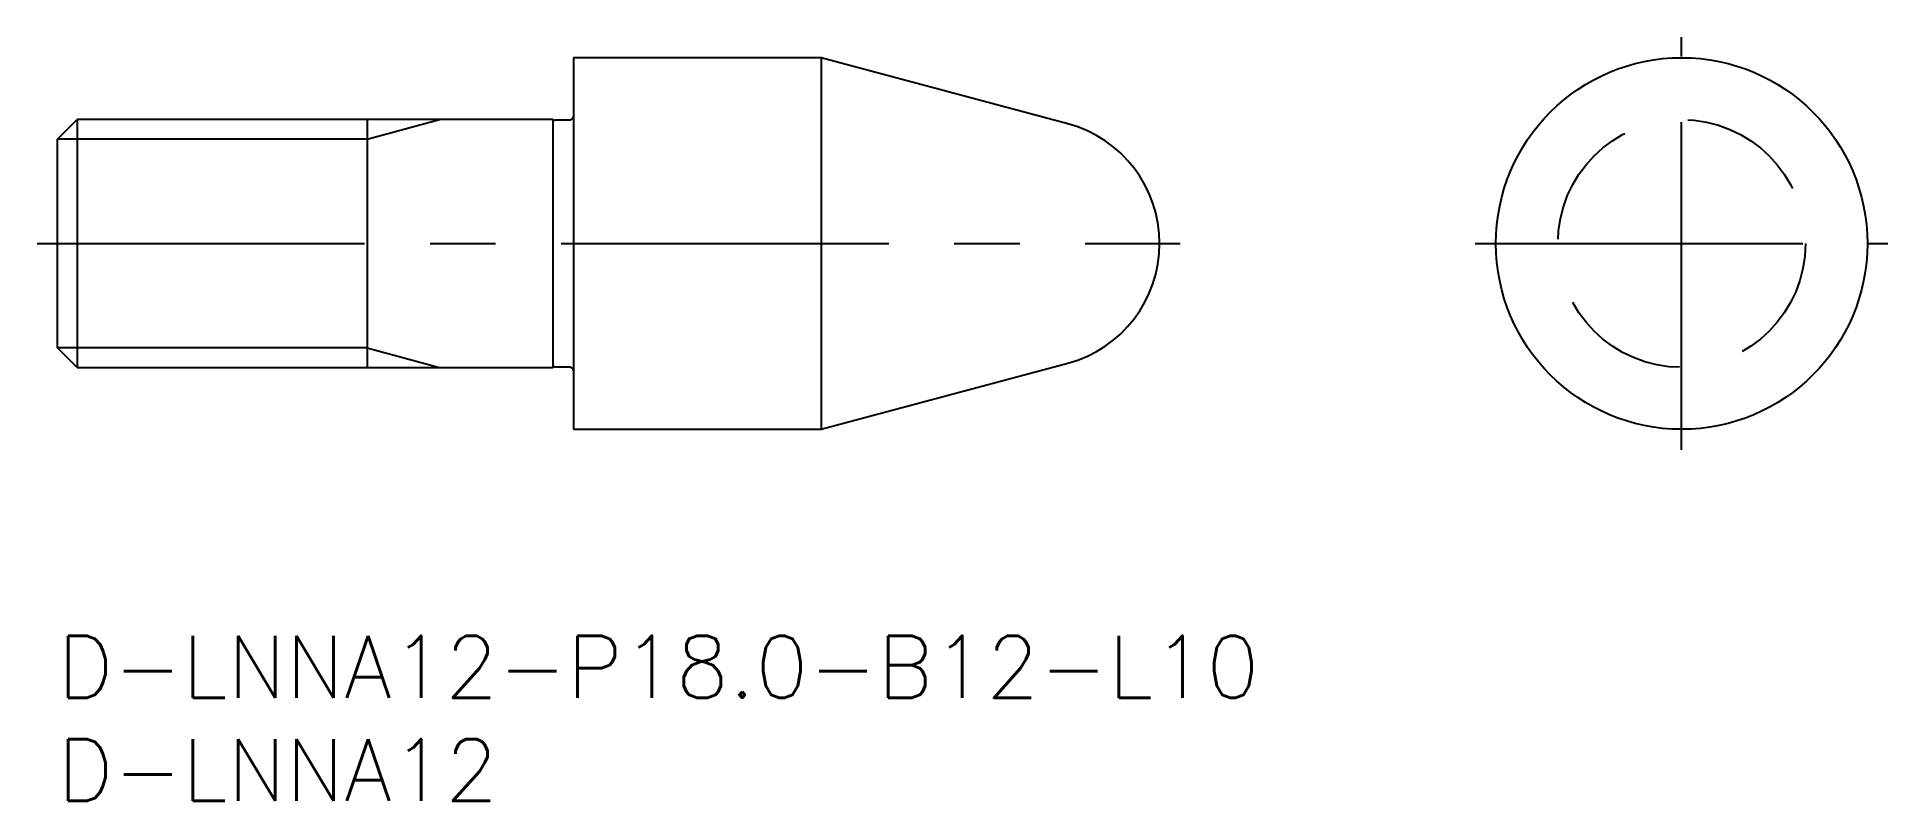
# Model space of a CAD drawing. Extents: x -1 to 88.7, y -8 to 29.
import ezdxf

# ---------------------------------------------------------------- set-up
doc = ezdxf.new("R2010")
doc.units = 0
doc.header["$LTSCALE"] = 0.5
doc.linetypes.add('CENTER', pattern=[50.8, 31.75, -6.35, 6.35, -6.35])
doc.linetypes.add('DASHED', pattern=[19.05, 12.7, -6.35])
for name, color, linetype in [('MSM_CENTER', 1, 'CENTER'), ('MSM_CONTINUOUS', 7, 'CONTINUOUS'), ('MSM_DASHED', 4, 'DASHED'), ('MSM_NARROW', 5, 'CONTINUOUS'), ('MSM_PART_NUMBER', 7, 'CONTINUOUS')]:
    doc.layers.add(name, color=color, linetype=linetype)
doc.styles.get("Standard").update_dxf_attribs({"font": 'txt.shx', "height": 1, "bigfont": 'bigfont.shx'})

# ---------------------------------------------------------------- blocks, each defined once
blk = doc.blocks.new('*U12')
at = {"layer": 'MSM_PART_NUMBER'}
blk.add_text('D-LNNA12-P18.0-B12-L10', height=3, dxfattribs=at).set_placement((0, -3))
blk = doc.blocks.new('*U13')
at = {"layer": 'MSM_PART_NUMBER'}
blk.add_text('D-LNNA12', height=3, dxfattribs=at).set_placement((0, -8))

msp = doc.modelspace()

# ---------------------------------------------------------------- linework, layer by layer
at = {"layer": 'MSM_CENTER'}
for p, q in [((78.706, 9), (78.706, 29)), ((-1, 19), (54.406, 19)), ((68.706, 19), (88.706, 19))]:
    msp.add_line(p, q, dxfattribs=at)
at = {"layer": 'MSM_CONTINUOUS'}
for p, q in [((25, 28), (25, 10)), ((37, 28), (25, 28)), ((48.959, 24.796), (37, 28)), ((37, 28), (37, 10)), ((0, 24.053), (0.947, 25)), ((24, 25), (0.947, 25)), ((0.947, 25), (0.947, 13)), ((15, 25), (15, 13)), ((24, 25), (24, 13)), ((24.8, 24.975), (24.097, 24.975)), ((0, 13.947), (0, 24.053)), ((0.947, 13), (0, 13.947)), ((0.947, 13), (24, 13)), ((24.097, 13.025), (24.8, 13.025)), ((37, 10), (48.959, 13.204)), ((25, 10), (37, 10))]:
    msp.add_line(p, q, dxfattribs=at)
msp.add_circle((78.706, 19), 9, dxfattribs=at)
for centre, radius, start, end in [((24.8, 25.175), 0.2, 270, 0), ((24.097, 25.175), 0.2, 241.04498, 270), ((47.406, 19), 6, 285, 75), ((24.097, 12.825), 0.2, 90, 118.95502), ((24.8, 12.825), 0.2, 0, 90)]:
    msp.add_arc(centre, radius, start, end, dxfattribs=at)
at = {"layer": 'MSM_DASHED'}
msp.add_circle((78.706, 19), 6, dxfattribs=at)
at = {"layer": 'MSM_NARROW'}
for p, q in [((15, 24.053), (18.5, 25)), ((15, 24.053), (0, 24.053)), ((15, 13.947), (0, 13.947)), ((15, 13.947), (18.5, 13))]:
    msp.add_line(p, q, dxfattribs=at)

# ---------------------------------------------------------------- block references
at = {"layer": 'MSM_CONTINUOUS'}
for name in ['*U12', '*U13']:
    msp.add_blockref(name, (0, 0), dxfattribs=at)

doc.saveas('drawing.dxf')
